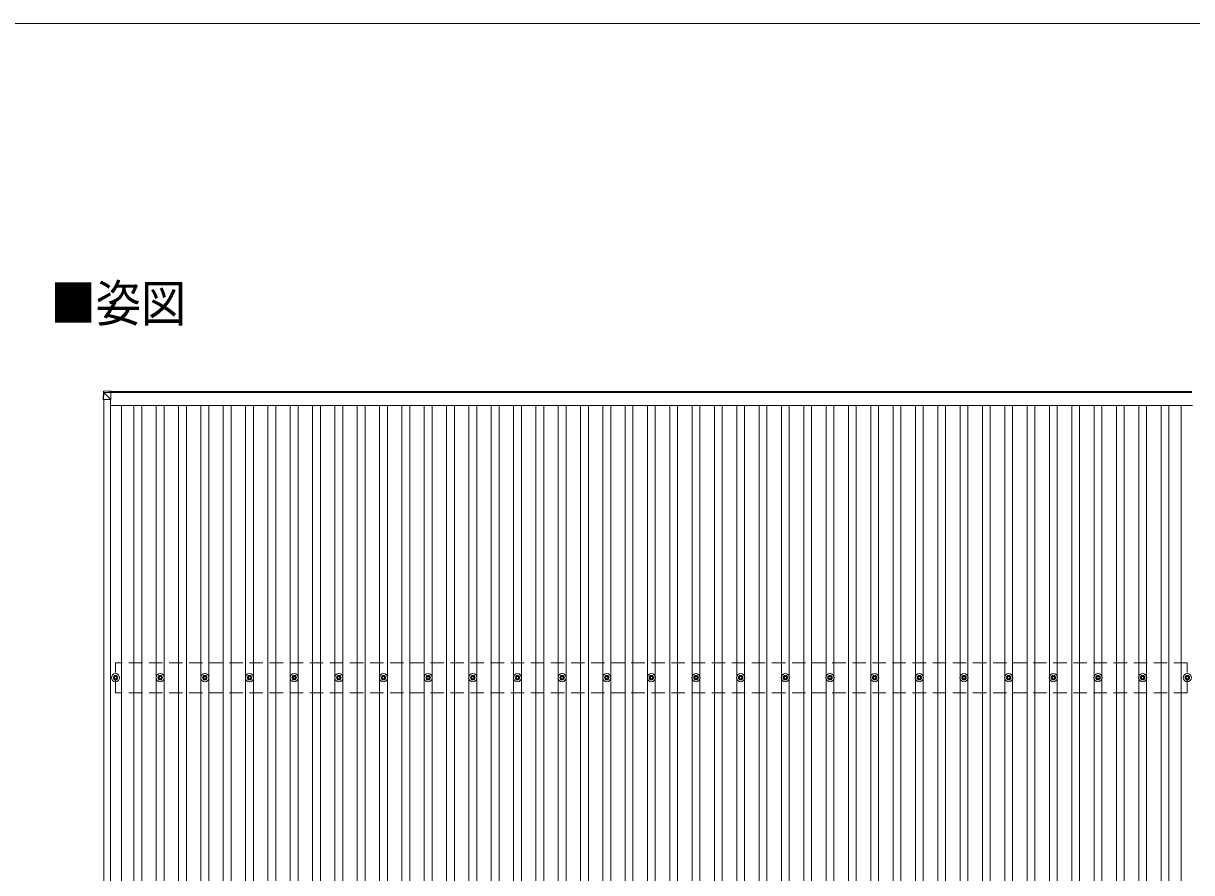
# Model space of a CAD drawing. Units: millimetres at full size, sheet at 1:50; details may follow other scales. Extents: x -14053 to 14053, y -9700 to 9700.
# Drawn here: x -7781 to -2548, y 5895 to 9700 of the extents above; entities that cross this region are included whole.
import ezdxf
from ezdxf.enums import TextEntityAlignment as Align

# ---------------------------------------------------------------- set-up
doc = ezdxf.new("R2010")
doc.units = ezdxf.units.MM
doc.header["$LTSCALE"] = 50
doc.linetypes.add('DASHED1', pattern=[1.8, 1.2, -0.6])
for name, color, linetype, lineweight in [('1-1', 2, 'Continuous', 9), ('1-2', 134, 'Continuous', 9), ('1-3', 5, 'Continuous', 5), ('1-4', 2, 'DASHED1', 9), ('1-5', 6, 'Continuous', 9), ('F-0', 7, 'Continuous', 9)]:
    doc.layers.add(name, color=color, linetype=linetype, lineweight=lineweight)
doc.layers.add('1-7', color=7, linetype='Continuous')
doc.styles.add('ＭＳ ゴシック', font='')
doc.styles.get('ＭＳ ゴシック').set_extended_font_data('MS Gothic')

msp = doc.modelspace()

# ---------------------------------------------------------------- linework, layer by layer
at = {"layer": '1-1'}
for p, q in [((-7419.66, 2123.94), (-7419.66, 8014.97)), ((-7390.66, 2123.89), (-7390.66, 8014.92)), ((-7389.18, 8051.15), (-2546.97, 8051.15)), ((-2546.97, 8046.55), (-7389.18, 8046.55)), ((-7390.66, 7987.72), (-2544.66, 7987.72)), ((-7341.16, 2148.63), (-7341.16, 7987.72)), ((-2594.99, 2148.63), (-2594.99, 7987.72))]:
    msp.add_line(p, q, dxfattribs=at)
at = {"layer": '1-2'}
for p, q in [((-7285.16, 2148.63), (-7285.16, 7987.72)), ((-7250.16, 2148.63), (-7250.16, 7987.72)), ((-7185.16, 2148.63), (-7185.16, 7987.72)), ((-7150.16, 2148.63), (-7150.16, 7987.72)), ((-7085.16, 2148.63), (-7085.16, 7987.72)), ((-7050.16, 2148.63), (-7050.16, 7987.72)), ((-6985.16, 2148.63), (-6985.16, 7987.72)), ((-6950.16, 2148.63), (-6950.16, 7987.72)), ((-6885.16, 2148.63), (-6885.16, 7987.72)), ((-6850.16, 2148.63), (-6850.16, 7987.72)), ((-6785.16, 2148.63), (-6785.16, 7987.72)), ((-6750.16, 2148.63), (-6750.16, 7987.72)), ((-6685.16, 2148.63), (-6685.16, 7987.72)), ((-6650.16, 2148.63), (-6650.16, 7987.72)), ((-6585.16, 2148.63), (-6585.16, 7987.72)), ((-6550.16, 2148.63), (-6550.16, 7987.72)), ((-6485.16, 2148.63), (-6485.16, 7987.72)), ((-6450.16, 2148.63), (-6450.16, 7987.72)), ((-6385.16, 2148.63), (-6385.16, 7987.72)), ((-6350.16, 2148.63), (-6350.16, 7987.72)), ((-6285.16, 2148.63), (-6285.16, 7987.72)), ((-6250.16, 2148.63), (-6250.16, 7987.72)), ((-6185.16, 2148.63), (-6185.16, 7987.72)), ((-6150.16, 2148.63), (-6150.16, 7987.72)), ((-6085.16, 2148.63), (-6085.16, 7987.72)), ((-6050.16, 2148.63), (-6050.16, 7987.72)), ((-5985.16, 2148.63), (-5985.16, 7987.72)), ((-5950.16, 2148.63), (-5950.16, 7987.72)), ((-5885.16, 2148.63), (-5885.16, 7987.72)), ((-5850.16, 2148.63), (-5850.16, 7987.72)), ((-5785.16, 2148.63), (-5785.16, 7987.72)), ((-5750.16, 2148.63), (-5750.16, 7987.72)), ((-5685.16, 2148.63), (-5685.16, 7987.72)), ((-5650.16, 2148.63), (-5650.16, 7987.72)), ((-5585.16, 2148.63), (-5585.16, 7987.72)), ((-5550.16, 2148.63), (-5550.16, 7987.72)), ((-5485.16, 2148.63), (-5485.16, 7987.72)), ((-5450.16, 2148.63), (-5450.16, 7987.72)), ((-5385.16, 2148.63), (-5385.16, 7987.72)), ((-5350.16, 2148.63), (-5350.16, 7987.72)), ((-5285.16, 2148.63), (-5285.16, 7987.72)), ((-5250.16, 2148.63), (-5250.16, 7987.72)), ((-5185.16, 2148.63), (-5185.16, 7987.72)), ((-5150.16, 2148.63), (-5150.16, 7987.72)), ((-5085.16, 2148.63), (-5085.16, 7987.72)), ((-5050.16, 2148.63), (-5050.16, 7987.72)), ((-4985.16, 2148.63), (-4985.16, 7987.72)), ((-4950.16, 2148.63), (-4950.16, 7987.72)), ((-4885.16, 2148.63), (-4885.16, 7987.72)), ((-4850.16, 2148.63), (-4850.16, 7987.72)), ((-4785.16, 2148.63), (-4785.16, 7987.72)), ((-4750.16, 2148.63), (-4750.16, 7987.72)), ((-4685.16, 2148.63), (-4685.16, 7987.72)), ((-4650.16, 2148.63), (-4650.16, 7987.72)), ((-4585.16, 2148.63), (-4585.16, 7987.72)), ((-4550.16, 2148.63), (-4550.16, 7987.72)), ((-4485.16, 2148.63), (-4485.16, 7987.72)), ((-4450.16, 2148.63), (-4450.16, 7987.72)), ((-4385.16, 2148.63), (-4385.16, 7987.72)), ((-4350.16, 2148.63), (-4350.16, 7987.72)), ((-4285.16, 2148.63), (-4285.16, 7987.72)), ((-4250.16, 2148.63), (-4250.16, 7987.72)), ((-4185.16, 2148.63), (-4185.16, 7987.72)), ((-4150.16, 2148.63), (-4150.16, 7987.72)), ((-4085.16, 2148.63), (-4085.16, 7987.72)), ((-4050.16, 2148.63), (-4050.16, 7987.72)), ((-3985.16, 2148.63), (-3985.16, 7987.72)), ((-3950.16, 2148.63), (-3950.16, 7987.72)), ((-3885.16, 2148.63), (-3885.16, 7987.72)), ((-3850.16, 2148.63), (-3850.16, 7987.72)), ((-3785.16, 2148.63), (-3785.16, 7987.72)), ((-3750.16, 2148.63), (-3750.16, 7987.72)), ((-3685.16, 2148.63), (-3685.16, 7987.72)), ((-3650.16, 2148.63), (-3650.16, 7987.72)), ((-3585.16, 2148.63), (-3585.16, 7987.72)), ((-3550.16, 2148.63), (-3550.16, 7987.72)), ((-3485.16, 2148.63), (-3485.16, 7987.72)), ((-3450.16, 2148.63), (-3450.16, 7987.72)), ((-3385.16, 2148.63), (-3385.16, 7987.72)), ((-3350.16, 2148.63), (-3350.16, 7987.72)), ((-3285.16, 2148.63), (-3285.16, 7987.72)), ((-3250.16, 2148.63), (-3250.16, 7987.72)), ((-3185.16, 2148.63), (-3185.16, 7987.72)), ((-3150.16, 2148.63), (-3150.16, 7987.72)), ((-3085.16, 2148.63), (-3085.16, 7987.72)), ((-3050.16, 2148.63), (-3050.16, 7987.72)), ((-2985.16, 2148.63), (-2985.16, 7987.72)), ((-2950.16, 2148.63), (-2950.16, 7987.72)), ((-2885.16, 2148.63), (-2885.16, 7987.72)), ((-2850.16, 2148.63), (-2850.16, 7987.72)), ((-2785.16, 2148.63), (-2785.16, 7987.72)), ((-2750.16, 2148.63), (-2750.16, 7987.72)), ((-2685.16, 2148.63), (-2685.16, 7987.72)), ((-2650.16, 2148.63), (-2650.16, 7987.72))]:
    msp.add_line(p, q, dxfattribs=at)
at = {"layer": '1-3'}
for p, q in [((-7377.66, 6769.87), (-7373.24, 6769.87)), ((-7377.66, 6766.37), (-7373.24, 6766.37)), ((-7369.41, 6778.12), (-7369.41, 6773.7)), ((-7369.41, 6762.54), (-7369.41, 6758.12)), ((-7365.91, 6778.12), (-7365.91, 6773.7)), ((-7365.91, 6762.54), (-7365.91, 6758.12)), ((-7362.08, 6769.87), (-7357.66, 6769.87)), ((-7362.08, 6766.37), (-7357.66, 6766.37)), ((-7177.66, 6769.87), (-7173.24, 6769.87)), ((-7177.66, 6766.37), (-7173.24, 6766.37)), ((-7169.41, 6778.12), (-7169.41, 6773.7)), ((-7169.41, 6762.54), (-7169.41, 6758.12)), ((-7165.91, 6778.12), (-7165.91, 6773.7)), ((-7165.91, 6762.54), (-7165.91, 6758.12)), ((-7162.08, 6769.87), (-7157.66, 6769.87)), ((-7162.08, 6766.37), (-7157.66, 6766.37)), ((-6977.66, 6769.87), (-6973.24, 6769.87)), ((-6977.66, 6766.37), (-6973.24, 6766.37)), ((-6969.41, 6778.12), (-6969.41, 6773.7)), ((-6969.41, 6762.54), (-6969.41, 6758.12)), ((-6965.91, 6778.12), (-6965.91, 6773.7)), ((-6965.91, 6762.54), (-6965.91, 6758.12)), ((-6962.08, 6769.87), (-6957.66, 6769.87)), ((-6962.08, 6766.37), (-6957.66, 6766.37)), ((-6777.66, 6769.87), (-6773.24, 6769.87)), ((-6777.66, 6766.37), (-6773.24, 6766.37)), ((-6769.41, 6778.12), (-6769.41, 6773.7)), ((-6769.41, 6762.54), (-6769.41, 6758.12)), ((-6765.91, 6778.12), (-6765.91, 6773.7)), ((-6765.91, 6762.54), (-6765.91, 6758.12)), ((-6762.08, 6769.87), (-6757.66, 6769.87)), ((-6762.08, 6766.37), (-6757.66, 6766.37)), ((-6577.66, 6769.87), (-6573.24, 6769.87)), ((-6577.66, 6766.37), (-6573.24, 6766.37)), ((-6569.41, 6778.12), (-6569.41, 6773.7)), ((-6569.41, 6762.54), (-6569.41, 6758.12)), ((-6565.91, 6778.12), (-6565.91, 6773.7)), ((-6565.91, 6762.54), (-6565.91, 6758.12)), ((-6562.08, 6769.87), (-6557.66, 6769.87)), ((-6562.08, 6766.37), (-6557.66, 6766.37)), ((-6377.66, 6769.87), (-6373.24, 6769.87)), ((-6377.66, 6766.37), (-6373.24, 6766.37)), ((-6369.41, 6778.12), (-6369.41, 6773.7)), ((-6369.41, 6762.54), (-6369.41, 6758.12)), ((-6365.91, 6778.12), (-6365.91, 6773.7)), ((-6365.91, 6762.54), (-6365.91, 6758.12)), ((-6362.08, 6769.87), (-6357.66, 6769.87)), ((-6362.08, 6766.37), (-6357.66, 6766.37)), ((-6177.66, 6769.87), (-6173.24, 6769.87)), ((-6177.66, 6766.37), (-6173.24, 6766.37)), ((-6169.41, 6778.12), (-6169.41, 6773.7)), ((-6169.41, 6762.54), (-6169.41, 6758.12)), ((-6165.91, 6778.12), (-6165.91, 6773.7)), ((-6165.91, 6762.54), (-6165.91, 6758.12)), ((-6162.08, 6769.87), (-6157.66, 6769.87)), ((-6162.08, 6766.37), (-6157.66, 6766.37)), ((-5977.66, 6769.87), (-5973.24, 6769.87)), ((-5977.66, 6766.37), (-5973.24, 6766.37)), ((-5969.41, 6778.12), (-5969.41, 6773.7)), ((-5969.41, 6762.54), (-5969.41, 6758.12)), ((-5965.91, 6778.12), (-5965.91, 6773.7)), ((-5965.91, 6762.54), (-5965.91, 6758.12)), ((-5962.08, 6769.87), (-5957.66, 6769.87)), ((-5962.08, 6766.37), (-5957.66, 6766.37)), ((-5777.66, 6769.87), (-5773.24, 6769.87)), ((-5777.66, 6766.37), (-5773.24, 6766.37)), ((-5769.41, 6778.12), (-5769.41, 6773.7)), ((-5769.41, 6762.54), (-5769.41, 6758.12)), ((-5765.91, 6778.12), (-5765.91, 6773.7)), ((-5765.91, 6762.54), (-5765.91, 6758.12)), ((-5762.08, 6769.87), (-5757.66, 6769.87)), ((-5762.08, 6766.37), (-5757.66, 6766.37)), ((-5577.66, 6769.87), (-5573.24, 6769.87)), ((-5577.66, 6766.37), (-5573.24, 6766.37)), ((-5569.41, 6778.12), (-5569.41, 6773.7)), ((-5569.41, 6762.54), (-5569.41, 6758.12)), ((-5565.91, 6778.12), (-5565.91, 6773.7)), ((-5565.91, 6762.54), (-5565.91, 6758.12)), ((-5562.08, 6769.87), (-5557.66, 6769.87)), ((-5562.08, 6766.37), (-5557.66, 6766.37)), ((-5377.66, 6769.87), (-5373.24, 6769.87)), ((-5377.66, 6766.37), (-5373.24, 6766.37)), ((-5369.41, 6778.12), (-5369.41, 6773.7)), ((-5369.41, 6762.54), (-5369.41, 6758.12)), ((-5365.91, 6778.12), (-5365.91, 6773.7)), ((-5365.91, 6762.54), (-5365.91, 6758.12)), ((-5362.08, 6769.87), (-5357.66, 6769.87)), ((-5362.08, 6766.37), (-5357.66, 6766.37)), ((-5177.66, 6769.87), (-5173.24, 6769.87)), ((-5177.66, 6766.37), (-5173.24, 6766.37)), ((-5169.41, 6778.12), (-5169.41, 6773.7)), ((-5169.41, 6762.54), (-5169.41, 6758.12)), ((-5165.91, 6778.12), (-5165.91, 6773.7)), ((-5165.91, 6762.54), (-5165.91, 6758.12)), ((-5162.08, 6769.87), (-5157.66, 6769.87)), ((-5162.08, 6766.37), (-5157.66, 6766.37)), ((-4977.66, 6769.87), (-4973.24, 6769.87)), ((-4977.66, 6766.37), (-4973.24, 6766.37)), ((-4969.41, 6778.12), (-4969.41, 6773.7)), ((-4969.41, 6762.54), (-4969.41, 6758.12)), ((-4965.91, 6778.12), (-4965.91, 6773.7)), ((-4965.91, 6762.54), (-4965.91, 6758.12)), ((-4962.08, 6769.87), (-4957.66, 6769.87)), ((-4962.08, 6766.37), (-4957.66, 6766.37)), ((-4777.66, 6769.87), (-4773.24, 6769.87)), ((-4777.66, 6766.37), (-4773.24, 6766.37)), ((-4769.41, 6778.12), (-4769.41, 6773.7)), ((-4769.41, 6762.54), (-4769.41, 6758.12)), ((-4765.91, 6778.12), (-4765.91, 6773.7)), ((-4765.91, 6762.54), (-4765.91, 6758.12)), ((-4762.08, 6769.87), (-4757.66, 6769.87)), ((-4762.08, 6766.37), (-4757.66, 6766.37)), ((-4577.66, 6769.87), (-4573.24, 6769.87)), ((-4577.66, 6766.37), (-4573.24, 6766.37)), ((-4569.41, 6778.12), (-4569.41, 6773.7)), ((-4569.41, 6762.54), (-4569.41, 6758.12)), ((-4565.91, 6778.12), (-4565.91, 6773.7)), ((-4565.91, 6762.54), (-4565.91, 6758.12)), ((-4562.08, 6769.87), (-4557.66, 6769.87)), ((-4562.08, 6766.37), (-4557.66, 6766.37)), ((-4377.66, 6769.87), (-4373.24, 6769.87)), ((-4377.66, 6766.37), (-4373.24, 6766.37)), ((-4369.41, 6778.12), (-4369.41, 6773.7)), ((-4369.41, 6762.54), (-4369.41, 6758.12)), ((-4365.91, 6778.12), (-4365.91, 6773.7)), ((-4365.91, 6762.54), (-4365.91, 6758.12)), ((-4362.08, 6769.87), (-4357.66, 6769.87)), ((-4362.08, 6766.37), (-4357.66, 6766.37)), ((-4177.66, 6769.87), (-4173.24, 6769.87)), ((-4177.66, 6766.37), (-4173.24, 6766.37)), ((-4169.41, 6778.12), (-4169.41, 6773.7)), ((-4169.41, 6762.54), (-4169.41, 6758.12)), ((-4165.91, 6778.12), (-4165.91, 6773.7)), ((-4165.91, 6762.54), (-4165.91, 6758.12)), ((-4162.08, 6769.87), (-4157.66, 6769.87)), ((-4162.08, 6766.37), (-4157.66, 6766.37)), ((-3977.66, 6769.87), (-3973.24, 6769.87)), ((-3977.66, 6766.37), (-3973.24, 6766.37)), ((-3969.41, 6778.12), (-3969.41, 6773.7)), ((-3969.41, 6762.54), (-3969.41, 6758.12)), ((-3965.91, 6778.12), (-3965.91, 6773.7)), ((-3965.91, 6762.54), (-3965.91, 6758.12)), ((-3962.08, 6769.87), (-3957.66, 6769.87)), ((-3962.08, 6766.37), (-3957.66, 6766.37)), ((-3777.66, 6769.87), (-3773.24, 6769.87)), ((-3777.66, 6766.37), (-3773.24, 6766.37)), ((-3769.41, 6778.12), (-3769.41, 6773.7)), ((-3769.41, 6762.54), (-3769.41, 6758.12)), ((-3765.91, 6778.12), (-3765.91, 6773.7)), ((-3765.91, 6762.54), (-3765.91, 6758.12)), ((-3762.08, 6769.87), (-3757.66, 6769.87)), ((-3762.08, 6766.37), (-3757.66, 6766.37)), ((-3577.66, 6769.87), (-3573.24, 6769.87)), ((-3577.66, 6766.37), (-3573.24, 6766.37)), ((-3569.41, 6778.12), (-3569.41, 6773.7)), ((-3569.41, 6762.54), (-3569.41, 6758.12)), ((-3565.91, 6778.12), (-3565.91, 6773.7)), ((-3565.91, 6762.54), (-3565.91, 6758.12)), ((-3562.08, 6769.87), (-3557.66, 6769.87)), ((-3562.08, 6766.37), (-3557.66, 6766.37)), ((-3377.66, 6769.87), (-3373.24, 6769.87)), ((-3377.66, 6766.37), (-3373.24, 6766.37)), ((-3369.41, 6778.12), (-3369.41, 6773.7)), ((-3369.41, 6762.54), (-3369.41, 6758.12)), ((-3365.91, 6778.12), (-3365.91, 6773.7)), ((-3365.91, 6762.54), (-3365.91, 6758.12)), ((-3362.08, 6769.87), (-3357.66, 6769.87)), ((-3362.08, 6766.37), (-3357.66, 6766.37)), ((-3177.66, 6769.87), (-3173.24, 6769.87)), ((-3177.66, 6766.37), (-3173.24, 6766.37)), ((-3169.41, 6778.12), (-3169.41, 6773.7)), ((-3169.41, 6762.54), (-3169.41, 6758.12)), ((-3165.91, 6778.12), (-3165.91, 6773.7)), ((-3165.91, 6762.54), (-3165.91, 6758.12)), ((-3162.08, 6769.87), (-3157.66, 6769.87)), ((-3162.08, 6766.37), (-3157.66, 6766.37)), ((-2977.66, 6769.87), (-2973.24, 6769.87)), ((-2977.66, 6766.37), (-2973.24, 6766.37)), ((-2969.41, 6778.12), (-2969.41, 6773.7)), ((-2969.41, 6762.54), (-2969.41, 6758.12)), ((-2965.91, 6778.12), (-2965.91, 6773.7)), ((-2965.91, 6762.54), (-2965.91, 6758.12)), ((-2962.08, 6769.87), (-2957.66, 6769.87)), ((-2962.08, 6766.37), (-2957.66, 6766.37)), ((-2777.66, 6769.87), (-2773.24, 6769.87)), ((-2777.66, 6766.37), (-2773.24, 6766.37)), ((-2769.41, 6778.12), (-2769.41, 6773.7)), ((-2769.41, 6762.54), (-2769.41, 6758.12)), ((-2765.91, 6778.12), (-2765.91, 6773.7)), ((-2765.91, 6762.54), (-2765.91, 6758.12)), ((-2762.08, 6769.87), (-2757.66, 6769.87)), ((-2762.08, 6766.37), (-2757.66, 6766.37)), ((-2577.66, 6769.87), (-2573.24, 6769.87)), ((-2577.66, 6766.37), (-2573.24, 6766.37)), ((-2569.41, 6778.12), (-2569.41, 6773.7)), ((-2569.41, 6762.54), (-2569.41, 6758.12)), ((-2565.91, 6778.12), (-2565.91, 6773.7)), ((-2565.91, 6762.54), (-2565.91, 6758.12)), ((-2562.08, 6769.87), (-2557.66, 6769.87)), ((-2562.08, 6766.37), (-2557.66, 6766.37))]:
    msp.add_line(p, q, dxfattribs=at)
for centre, radius in [((-7367.66, 6768.12), 18.25), ((-7367.66, 6768.12), 10.15), ((-7367.66, 6768.12), 5.85), ((-7367.66, 6768.12), 5.25), ((-7167.66, 6768.12), 18.25), ((-7167.66, 6768.12), 10.15), ((-7167.66, 6768.12), 5.85), ((-7167.66, 6768.12), 5.25), ((-6967.66, 6768.12), 18.25), ((-6967.66, 6768.12), 10.15), ((-6967.66, 6768.12), 5.85), ((-6967.66, 6768.12), 5.25), ((-6767.66, 6768.12), 18.25), ((-6767.66, 6768.12), 10.15), ((-6767.66, 6768.12), 5.85), ((-6767.66, 6768.12), 5.25), ((-6567.66, 6768.12), 18.25), ((-6567.66, 6768.12), 10.15), ((-6567.66, 6768.12), 5.85), ((-6567.66, 6768.12), 5.25), ((-6367.66, 6768.12), 18.25), ((-6367.66, 6768.12), 10.15), ((-6367.66, 6768.12), 5.85), ((-6367.66, 6768.12), 5.25), ((-6167.66, 6768.12), 18.25), ((-6167.66, 6768.12), 10.15), ((-6167.66, 6768.12), 5.85), ((-6167.66, 6768.12), 5.25), ((-5967.66, 6768.12), 18.25), ((-5967.66, 6768.12), 10.15), ((-5967.66, 6768.12), 5.85), ((-5967.66, 6768.12), 5.25), ((-5767.66, 6768.12), 18.25), ((-5767.66, 6768.12), 10.15), ((-5767.66, 6768.12), 5.85), ((-5767.66, 6768.12), 5.25), ((-5567.66, 6768.12), 18.25), ((-5567.66, 6768.12), 10.15), ((-5567.66, 6768.12), 5.85), ((-5567.66, 6768.12), 5.25), ((-5367.66, 6768.12), 18.25), ((-5367.66, 6768.12), 10.15), ((-5367.66, 6768.12), 5.85), ((-5367.66, 6768.12), 5.25), ((-5167.66, 6768.12), 18.25), ((-5167.66, 6768.12), 10.15), ((-5167.66, 6768.12), 5.85), ((-5167.66, 6768.12), 5.25), ((-4967.66, 6768.12), 18.25), ((-4967.66, 6768.12), 10.15), ((-4967.66, 6768.12), 5.85), ((-4967.66, 6768.12), 5.25), ((-4767.66, 6768.12), 18.25), ((-4767.66, 6768.12), 10.15), ((-4767.66, 6768.12), 5.85), ((-4767.66, 6768.12), 5.25), ((-4567.66, 6768.12), 18.25), ((-4567.66, 6768.12), 10.15), ((-4567.66, 6768.12), 5.85), ((-4567.66, 6768.12), 5.25), ((-4367.66, 6768.12), 18.25), ((-4367.66, 6768.12), 10.15), ((-4367.66, 6768.12), 5.85), ((-4367.66, 6768.12), 5.25), ((-4167.66, 6768.12), 18.25), ((-4167.66, 6768.12), 10.15), ((-4167.66, 6768.12), 5.85), ((-4167.66, 6768.12), 5.25), ((-3967.66, 6768.12), 18.25), ((-3967.66, 6768.12), 10.15), ((-3967.66, 6768.12), 5.85), ((-3967.66, 6768.12), 5.25), ((-3767.66, 6768.12), 18.25), ((-3767.66, 6768.12), 10.15), ((-3767.66, 6768.12), 5.85), ((-3767.66, 6768.12), 5.25), ((-3567.66, 6768.12), 18.25), ((-3567.66, 6768.12), 10.15), ((-3567.66, 6768.12), 5.85), ((-3567.66, 6768.12), 5.25), ((-3367.66, 6768.12), 18.25), ((-3367.66, 6768.12), 10.15), ((-3367.66, 6768.12), 5.85), ((-3367.66, 6768.12), 5.25), ((-3167.66, 6768.12), 18.25), ((-3167.66, 6768.12), 10.15), ((-3167.66, 6768.12), 5.85), ((-3167.66, 6768.12), 5.25), ((-2967.66, 6768.12), 18.25), ((-2967.66, 6768.12), 10.15), ((-2967.66, 6768.12), 5.85), ((-2967.66, 6768.12), 5.25), ((-2767.66, 6768.12), 18.25), ((-2767.66, 6768.12), 10.15), ((-2767.66, 6768.12), 5.85), ((-2767.66, 6768.12), 5.25), ((-2567.66, 6768.12), 18.25), ((-2567.66, 6768.12), 10.15), ((-2567.66, 6768.12), 5.85), ((-2567.66, 6768.12), 5.25)]:
    msp.add_circle(centre, radius, dxfattribs=at)
at = {"layer": '1-4'}
for p, q in [((-2567.66, 6835.12), (-7367.66, 6835.12)), ((-7367.66, 6701.12), (-7367.66, 6835.12)), ((-2567.66, 6701.12), (-2567.66, 6835.12)), ((-2567.66, 6701.12), (-7367.66, 6701.12))]:
    msp.add_line(p, q, dxfattribs=at)
at = {"layer": '1-5'}
for p, q in [((-7421.62, 8049.68), (-7423.48, 8019.2)), ((-7423.48, 8014.38), (-7421.62, 8044.92)), ((-7423.48, 8019.2), (-7423.48, 8014.38)), ((-7421.62, 8044.92), (-7421.62, 8049.68)), ((-7421.59, 8014.97), (-7389.18, 8014.91)), ((-7389.18, 8053.48), (-7419.74, 8051.55)), ((-7419.74, 8051.55), (-7419.74, 8051.55)), ((-7419.74, 8046.79), (-7389.18, 8048.67)), ((-7389.18, 8046.7), (-7419.68, 8044.83)), ((-7389.18, 8014.91), (-7419.63, 8045.39)), ((-7389.18, 8053.48), (-7389.18, 8014.91))]:
    msp.add_line(p, q, dxfattribs=at)
for points in [[(-7419.63, 8044.74), (-7419.72, 8044.73), (-7421.59, 8014.32)], [(-7389.18, 8053.48), (-7419.74, 8051.55), (-7419.74, 8046.79)]]:
    msp.add_lwpolyline(points, dxfattribs=at)
for centre, radius, start, end in [((-7419.62, 8044.8), 2, 93.48408, 176.48407), ((-7419.39, 8057.65), 12.92, 260.08679, 268.52577), ((-7409.36, 8045.85), 10.42, 174.80664, 186.16183)]:
    msp.add_arc(centre, radius, start, end, dxfattribs=at)
for centre, major_axis, ratio, start_param, end_param in [((-7421.48, 8014.38), (-2, 0), 0.033268, 0.0000002, 1.5185344), ((-7419.62, 8049.56), (-1.92, -0.56), 0.998105, 4.4898734, 5.9384966), ((-7419.62, 8044.8), (-0.12, 2), 0.02656, 0.0332981, 1.5518323), ((-7383.61, 8046.94), (-36.07, -2.1), 0.055348, 0.0000815, 0.0491486)]:
    msp.add_ellipse(centre, major_axis=major_axis, ratio=ratio, start_param=start_param, end_param=end_param, dxfattribs=at)
at = {"layer": 'F-0', "color": 5, "lineweight": 5}
msp.add_line((-14053.43, 9700), (13346.57, 9700), dxfattribs=at)

# ---------------------------------------------------------------- texts
at = {"layer": '1-7', "style": 'ＭＳ ゴシック', "width": 0.9}
msp.add_text('■姿図', height=165, dxfattribs=at).set_placement((-7659.11, 8313.91), align=Align.BOTTOM_LEFT)

doc.saveas('drawing.dxf')
